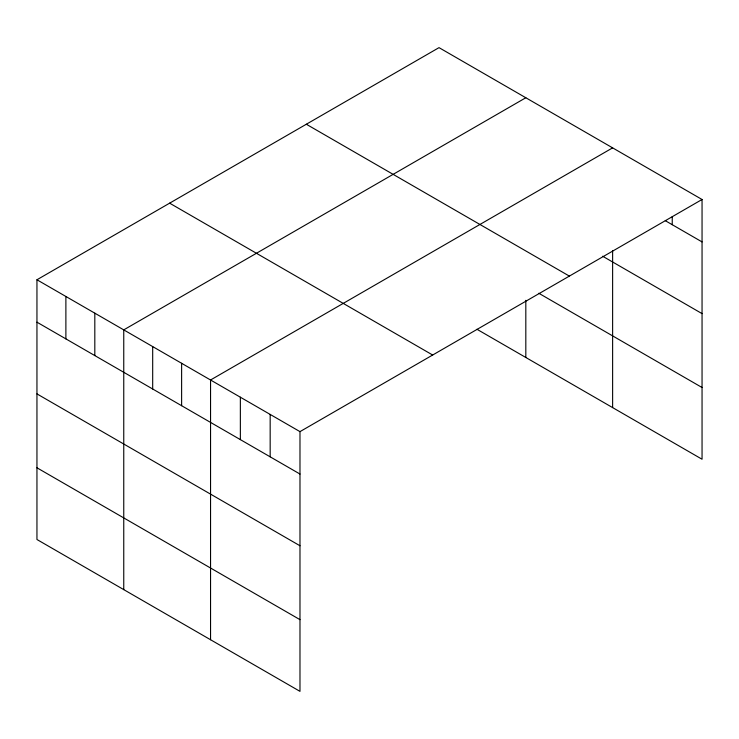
<?xml version="1.0" encoding="UTF-8"?>
<svg xmlns="http://www.w3.org/2000/svg" width="739" height="739" viewBox="0 0 739 739"><rect width="100%" height="100%" fill="white"/><g stroke="black" fill="none" stroke-linecap="round" stroke-linejoin="round"><path stroke-width="1.11" d="M702.05 199.493L299.979 431.631L299.979 691.362L36.95 539.507L36.95 279.767L439.021 47.638L702.05 199.493L702.05 459.233L476.932 329.261M525.817 97.751L123.755 329.88L123.755 589.62M612.622 147.865L210.55 379.994L210.55 639.734M665.285 220.684L702.05 241.912M602.645 256.23L702.05 313.622M306.334 124.244L569.372 276.1M538.786 293.254L702.05 387.513M169.628 203.16L432.666 355.025M36.95 279.767L299.979 431.631M36.95 322.176L299.979 474.041M36.95 393.896L299.979 545.761M36.95 467.787L299.979 619.651M672.241 216.675L672.241 224.702M612.622 250.789L612.622 407.595M525.817 300.339L525.817 357.482M270.169 414.422L270.169 456.831M240.36 397.203L240.36 439.622M181.618 363.292L181.618 405.702M152.687 346.591L152.687 389M94.814 313.179L94.814 355.588M65.882 296.468L65.882 338.887"/></g></svg>
